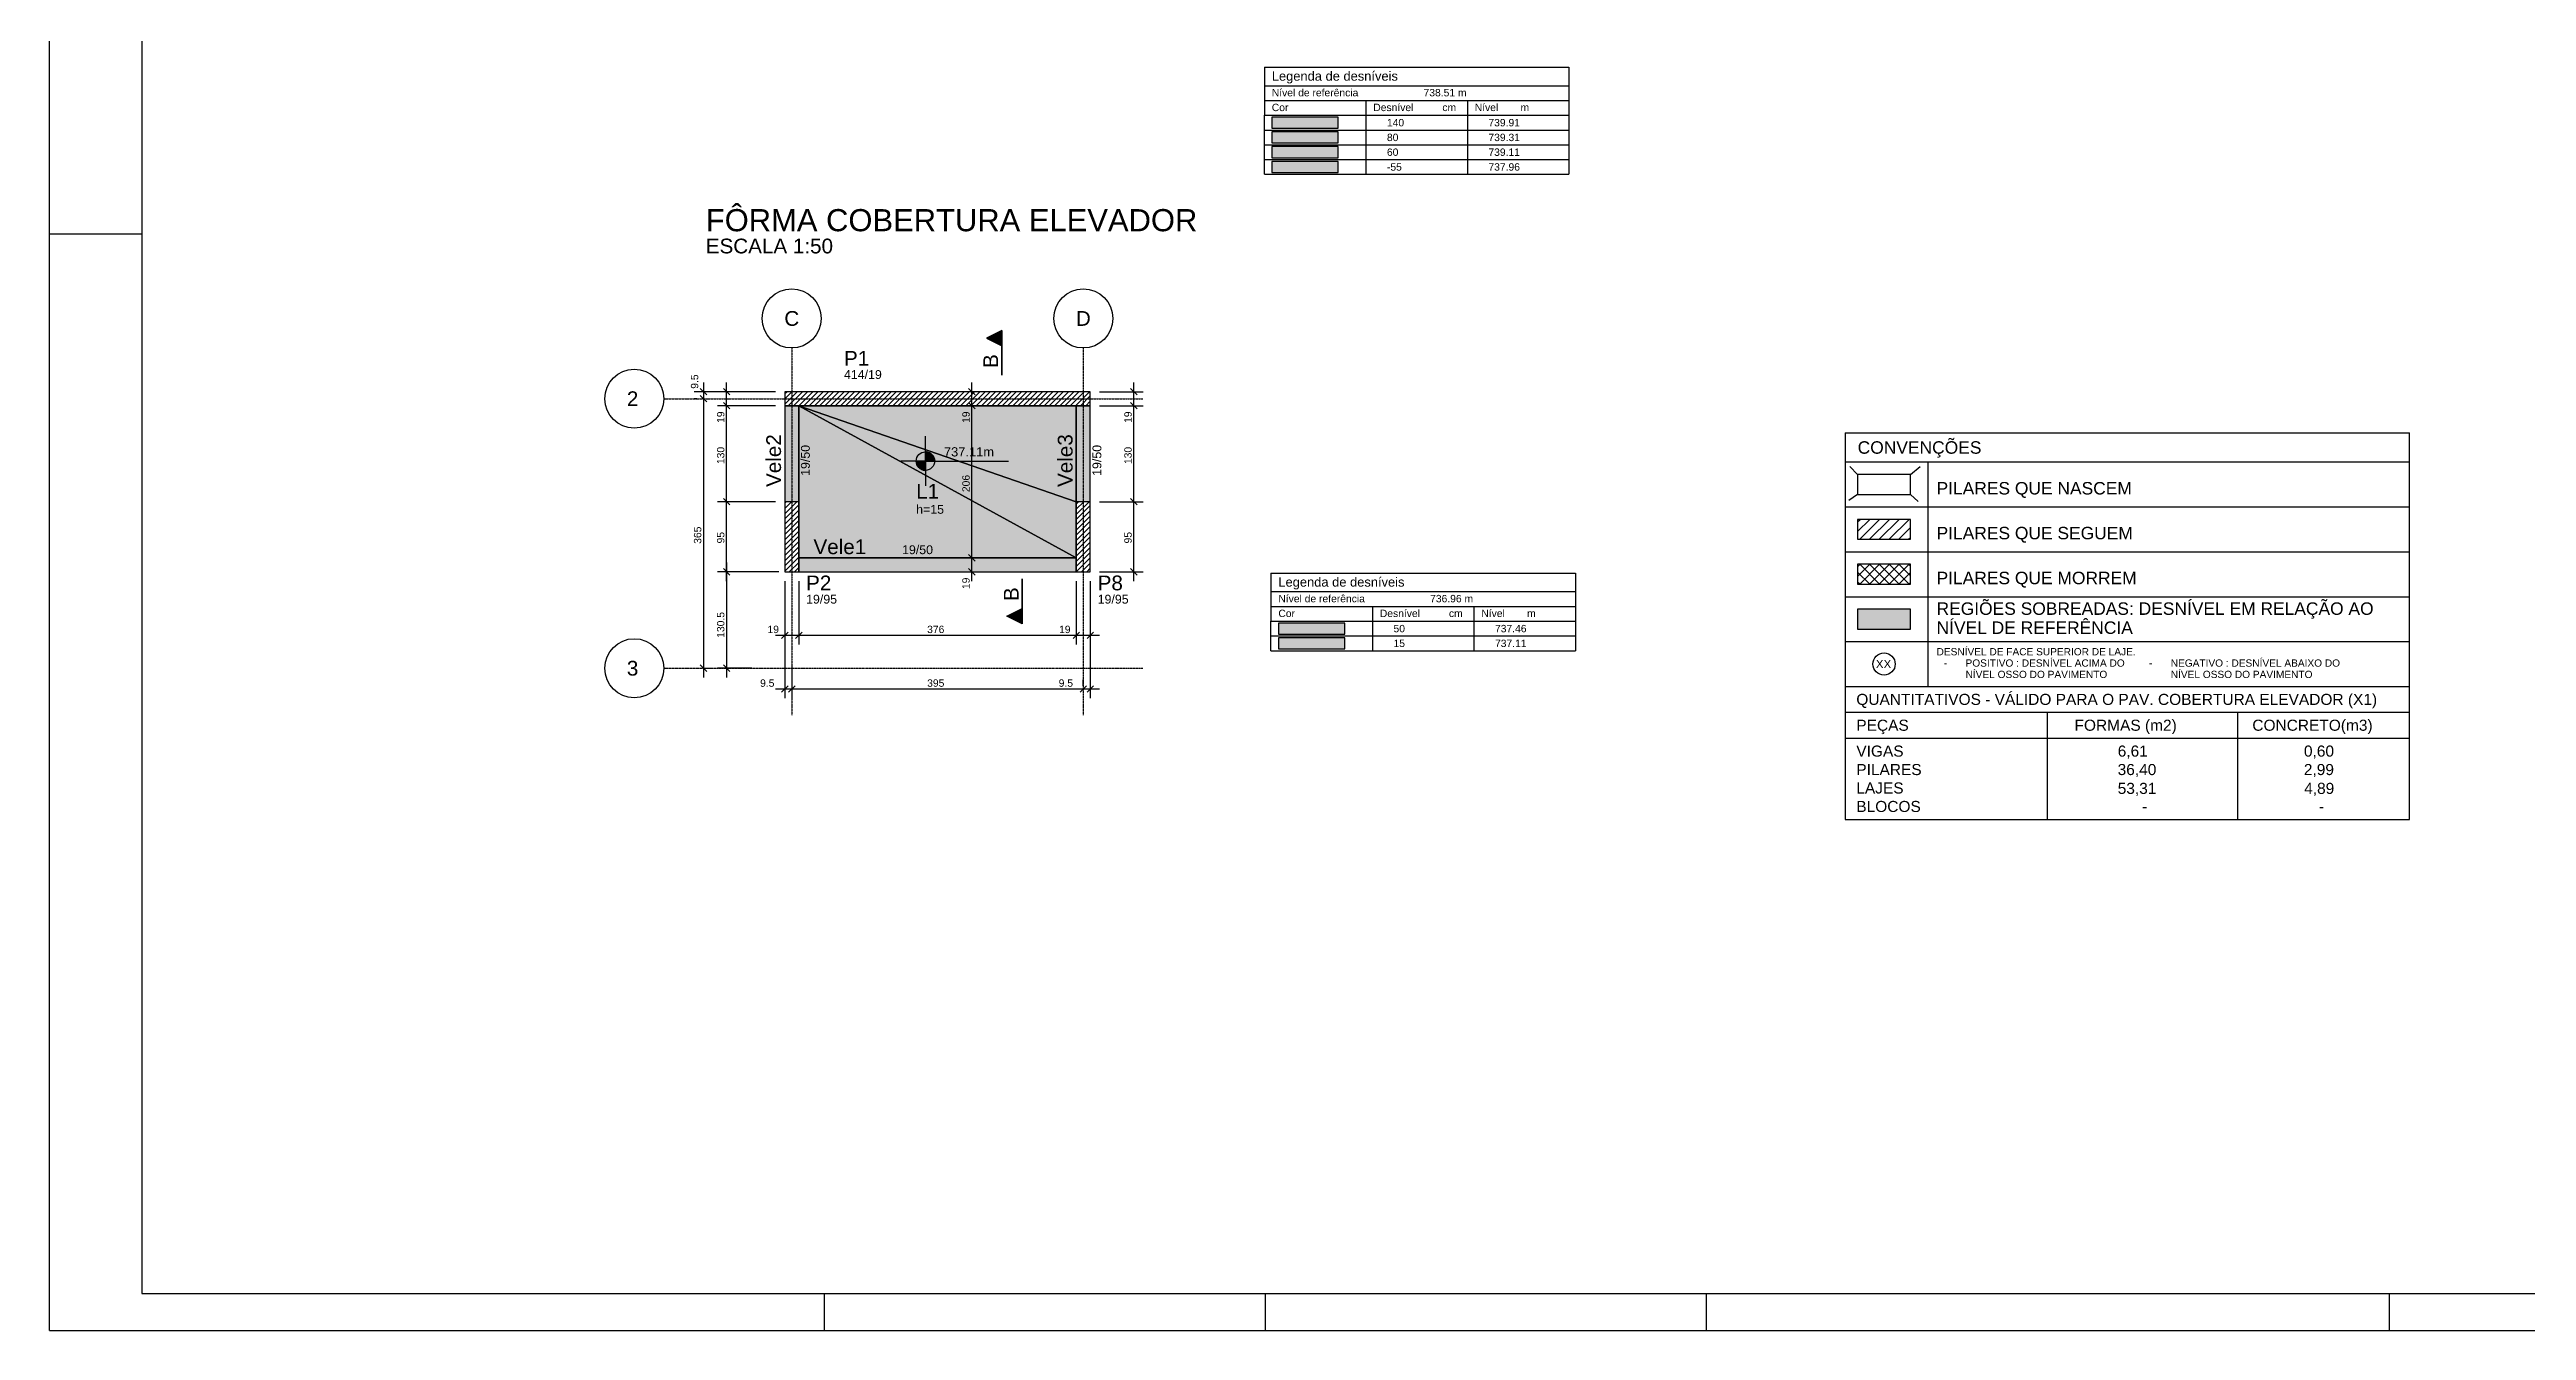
# Model space of a CAD drawing. Extents: x 37185 to 43130, y -8131 to -3926.
# Drawn here: x 37185 to 40540, y -8131 to -6397 of the extents above; entities that cross this region are included whole.
import ezdxf

# ---------------------------------------------------------------- set-up
doc = ezdxf.new("R2010")
doc.units = 0
doc.header["$MEASUREMENT"] = 0
doc.linetypes.add('ESTILO_TQS_0001', pattern=[1, 0.7, -0.3])
doc.linetypes.add('ESTILO_TQS_0004', pattern=[1.12, 0.5, -0.2, 0.01, -0.2, 0.01, -0.2])
doc.layers.add('00VIEWPORT', color=255, linetype='CONTINUOUS', plot=False)
for name, color, linetype in [('119', 253, 'CONTINUOUS'), ('2', 2, 'CONTINUOUS'), ('21', 5, 'CONTINUOUS'), ('31', 6, 'CONTINUOUS'), ('32', 7, 'CONTINUOUS'), ('34', 252, 'CONTINUOUS'), ('35', 7, 'CONTINUOUS'), ('36', 253, 'CONTINUOUS'), ('37', 4, 'CONTINUOUS'), ('38', 190, 'CONTINUOUS'), ('39', 74, 'CONTINUOUS'), ('4', 2, 'CONTINUOUS'), ('40', 240, 'CONTINUOUS'), ('42', 3, 'CONTINUOUS'), ('43', 3, 'CONTINUOUS'), ('44', 3, 'CONTINUOUS'), ('45', 2, 'CONTINUOUS'), ('46', 2, 'CONTINUOUS'), ('47', 2, 'CONTINUOUS'), ('50', 5, 'CONTINUOUS'), ('51', 5, 'CONTINUOUS'), ('55', 12, 'CONTINUOUS'), ('56', 51, 'CONTINUOUS'), ('57', 71, 'CONTINUOUS'), ('58', 141, 'CONTINUOUS'), ('59', 183, 'CONTINUOUS'), ('6', 3, 'CONTINUOUS'), ('68', 4, 'CONTINUOUS'), ('70', 160, 'CONTINUOUS'), ('75', 9, 'CONTINUOUS'), ('79', 12, 'CONTINUOUS'), ('82', 252, 'CONTINUOUS')]:
    doc.layers.add(name, color=color, linetype=linetype)
doc.layers.add('WP_NOTAS', color=2, linetype='CONTINUOUS', lineweight=9)
doc.styles.add('Arial_4', font='arial.ttf', dxfattribs={"height": 16})
doc.styles.add('TQS_ARIAL', font='arial.ttf')

# ---------------------------------------------------------------- blocks, each defined once
blk = doc.blocks.new('FOLHA A0 VIEWP')
at = {"layer": '00VIEWPORT', "linetype": 'Continuous'}
for p, q in [((37184.5, -8131.3), (37184.5, -3926.3)), ((37309.5, -3976.3), (37309.5, -8081.3)), ((37184.5, -6646.3), (37309.5, -6646.3)), ((37309.5, -8081.3), (43079.5, -8081.3)), ((38234.5, -8131.3), (38234.5, -8081.3)), ((38832, -8131.3), (38832, -8081.3)), ((39429.5, -8131.3), (39429.5, -8081.3)), ((40354.5, -8131.3), (40354.5, -8081.3)), ((37184.5, -8131.3), (43129.5, -8131.3))]:
    blk.add_line(p, q, dxfattribs=at)

msp = doc.modelspace()

# ---------------------------------------------------------------- hatches: boundary and pattern name
at = {"layer": '119', "linetype": 'Continuous'}
h = msp.add_hatch(color=256, dxfattribs=at)
h.dxf.hatch_style = 1
h.paths.add_polyline_path([(39634.1, -7181.5), (39634.1, -7154.5), (39705.7, -7154.5), (39705.7, -7181.5)])

# ---------------------------------------------------------------- linework, layer by layer
at = {"layer": '2', "linetype": 'Continuous'}
for p, q in [((39617.3, -6915.9), (39617.3, -7259.2)), ((39617.3, -6915.9), (40381.7, -6915.9)), ((40381.7, -7259.2), (40381.7, -6915.9)), ((39617.3, -6955.2), (40381.7, -6955.2)), ((39729.8, -7259.2), (39729.8, -6955.2)), ((39617.3, -7016), (40381.7, -7016)), ((39634.1, -7036.2), (39637.5, -7032.9)), ((39634.1, -7049.5), (39650.7, -7032.9)), ((39663.9, -7032.9), (39636.9, -7059.9)), ((39650.2, -7059.9), (39677.2, -7032.9)), ((39663.4, -7059.9), (39690.4, -7032.9)), ((39676.6, -7059.9), (39703.7, -7032.9)), ((39689.9, -7059.9), (39705.7, -7044.1)), ((39617.3, -7076.8), (40381.7, -7076.8)), ((39703.1, -7059.9), (39705.7, -7057.4)), ((39634.1, -7097), (39637.5, -7093.7)), ((39634.1, -7110.3), (39650.7, -7093.7)), ((39634.1, -7104.2), (39650.7, -7120.7)), ((39663.9, -7093.7), (39636.9, -7120.7)), ((39663.9, -7120.7), (39636.9, -7093.7)), ((39650.2, -7120.7), (39677.2, -7093.7)), ((39650.2, -7093.7), (39677.2, -7120.7)), ((39663.4, -7120.7), (39690.4, -7093.7)), ((39663.4, -7093.7), (39690.4, -7120.7)), ((39676.6, -7120.7), (39703.7, -7093.7)), ((39676.6, -7093.7), (39703.7, -7120.7)), ((39689.9, -7093.7), (39705.7, -7109.5)), ((39689.9, -7120.7), (39705.7, -7104.9)), ((39703.1, -7093.7), (39705.7, -7096.3)), ((39617.3, -7137.6), (40381.7, -7137.6)), ((39634.1, -7117.4), (39637.5, -7120.7)), ((39703.1, -7120.7), (39705.7, -7118.2)), ((39617.3, -7198.4), (40381.7, -7198.4)), ((39617.3, -7259.2), (40316.4, -7259.2)), ((39617.3, -7259.2), (40381.7, -7259.2)), ((39617.3, -7259.2), (39617.3, -7439.2)), ((40381.7, -7439.2), (40381.7, -7259.2)), ((39617.3, -7294.2), (40381.7, -7294.2)), ((39891.3, -7439.2), (39891.3, -7294.2)), ((40148.8, -7294.2), (40148.8, -7439.2)), ((39617.3, -7329.2), (40381.7, -7329.2)), ((39617.3, -7439.2), (40381.7, -7439.2))]:
    msp.add_line(p, q, dxfattribs=at)
at = {"layer": '34', "color": 4, "linetype": 'Continuous'}
msp.add_lwpolyline([(39634.1, -7181.5), (39705.7, -7181.5), (39705.7, -7154.5), (39634.1, -7154.5), (39634.1, -7181.5)], dxfattribs=at)
at = {"layer": '34', "linetype": 'Continuous'}
msp.add_circle((39669.9, -7228.8), 15.1, dxfattribs=at)
at = {"layer": '36', "linetype": 'Continuous'}
for p, q in [((38830.4, -6420.6), (38830.4, -6485.6)), ((38830.4, -6420.6), (39242.9, -6420.6)), ((39242.9, -6420.6), (39242.9, -6445.6)), ((38830.4, -6445.6), (39242.9, -6445.6)), ((38830.4, -6465.6), (39242.9, -6465.6)), ((38967.9, -6465.6), (38967.9, -6485.6)), ((39105.4, -6465.6), (39105.4, -6485.6)), ((39242.9, -6445.6), (39242.9, -6465.6)), ((39242.9, -6465.6), (39242.9, -6485.6)), ((38830.4, -6485.6), (39242.9, -6485.6)), ((38830.4, -6505.6), (38830.4, -6485.6)), ((38830.4, -6505.6), (39242.9, -6505.6)), ((38830.4, -6525.6), (38830.4, -6505.6)), ((38967.9, -6485.6), (38967.9, -6505.6)), ((38967.9, -6505.6), (38967.9, -6525.6)), ((39105.4, -6485.6), (39105.4, -6505.6)), ((39105.4, -6505.6), (39105.4, -6525.6)), ((39242.9, -6485.6), (39242.9, -6505.6)), ((39242.9, -6505.6), (39242.9, -6525.6)), ((38830.4, -6525.6), (39242.9, -6525.6)), ((38830.4, -6545.6), (38830.4, -6525.6)), ((38967.9, -6525.6), (38967.9, -6545.6)), ((39105.4, -6525.6), (39105.4, -6545.6)), ((39242.9, -6525.6), (39242.9, -6545.6)), ((38830.4, -6545.6), (39242.9, -6545.6)), ((38830.4, -6565.6), (38830.4, -6545.6)), ((38830.4, -6565.6), (39242.9, -6565.6)), ((38967.9, -6545.6), (38967.9, -6565.6)), ((39105.4, -6545.6), (39105.4, -6565.6)), ((39242.9, -6545.6), (39242.9, -6565.6)), ((38839.3, -7105.8), (38839.3, -7170.8)), ((38839.3, -7105.8), (39251.8, -7105.8)), ((39251.8, -7105.8), (39251.8, -7130.8)), ((38839.3, -7130.8), (39251.8, -7130.8)), ((39251.8, -7130.8), (39251.8, -7150.8)), ((38839.3, -7150.8), (39251.8, -7150.8)), ((38839.3, -7170.8), (39251.8, -7170.8)), ((38839.3, -7190.8), (38839.3, -7170.8)), ((38976.8, -7150.8), (38976.8, -7170.8)), ((38976.8, -7170.8), (38976.8, -7190.8)), ((39114.3, -7150.8), (39114.3, -7170.8)), ((39114.3, -7170.8), (39114.3, -7190.8)), ((39251.8, -7150.8), (39251.8, -7170.8)), ((39251.8, -7170.8), (39251.8, -7190.8)), ((38839.3, -7190.8), (39251.8, -7190.8)), ((38839.3, -7210.8), (38839.3, -7190.8)), ((38839.3, -7210.8), (39251.8, -7210.8)), ((38976.8, -7190.8), (38976.8, -7210.8)), ((39114.3, -7190.8), (39114.3, -7210.8)), ((39251.8, -7190.8), (39251.8, -7210.8))]:
    msp.add_line(p, q, dxfattribs=at)
for points in [[(38840.4, -6503.1), (38930.4, -6503.1), (38930.4, -6488.1), (38840.4, -6488.1), (38840.4, -6503.1)], [(38840.4, -6523.1), (38930.4, -6523.1), (38930.4, -6508.1), (38840.4, -6508.1), (38840.4, -6523.1)], [(38840.4, -6543.1), (38930.4, -6543.1), (38930.4, -6528.1), (38840.4, -6528.1), (38840.4, -6543.1)], [(38840.4, -6563.1), (38930.4, -6563.1), (38930.4, -6548.1), (38840.4, -6548.1), (38840.4, -6563.1)], [(38849.3, -7188.3), (38939.3, -7188.3), (38939.3, -7173.3), (38849.3, -7173.3), (38849.3, -7188.3)], [(38849.3, -7208.3), (38939.3, -7208.3), (38939.3, -7193.3), (38849.3, -7193.3), (38849.3, -7208.3)]]:
    msp.add_lwpolyline(points, dxfattribs=at)
at = {"layer": '37', "linetype": 'Continuous'}
for points in [[(38180.5, -6879), (38180.5, -7009)], [(38594.5, -7009), (38594.5, -6879)], [(38199.5, -7104), (38575.5, -7104)]]:
    msp.add_lwpolyline(points, dxfattribs=at)
at = {"layer": '38'}
msp.add_lwpolyline([(39634.1, -6999.2), (39705.7, -6999.2), (39705.7, -6972.1), (39634.1, -6972.1), (39634.1, -6999.2)], dxfattribs=at)
at = {"layer": '39', "linetype": 'Continuous'}
for p, q in [((38180.5, -6876.8), (38197.3, -6860)), ((38180.5, -6869.7), (38190.2, -6860)), ((38180.5, -6862.6), (38183.2, -6860)), ((38185.4, -6879), (38204.4, -6860)), ((38192.4, -6879), (38211.4, -6860)), ((38199.5, -6879), (38218.5, -6860)), ((38206.6, -6879), (38225.6, -6860)), ((38213.7, -6879), (38232.7, -6860)), ((38220.7, -6879), (38239.7, -6860)), ((38227.8, -6879), (38246.8, -6860)), ((38234.9, -6879), (38253.9, -6860)), ((38241.9, -6879), (38260.9, -6860)), ((38249, -6879), (38268, -6860)), ((38256.1, -6879), (38275.1, -6860)), ((38263.1, -6879), (38282.1, -6860)), ((38270.2, -6879), (38289.2, -6860)), ((38277.3, -6879), (38296.3, -6860)), ((38284.4, -6879), (38303.4, -6860)), ((38291.4, -6879), (38310.4, -6860)), ((38298.5, -6879), (38317.5, -6860)), ((38305.6, -6879), (38324.6, -6860)), ((38312.6, -6879), (38331.6, -6860)), ((38319.7, -6879), (38338.7, -6860)), ((38326.8, -6879), (38345.8, -6860)), ((38333.9, -6879), (38352.9, -6860)), ((38340.9, -6879), (38359.9, -6860)), ((38348, -6879), (38367, -6860)), ((38355.1, -6879), (38374.1, -6860)), ((38362.1, -6879), (38381.1, -6860)), ((38369.2, -6879), (38388.2, -6860)), ((38376.3, -6879), (38395.3, -6860)), ((38383.4, -6879), (38402.4, -6860)), ((38390.4, -6879), (38409.4, -6860)), ((38397.5, -6879), (38416.5, -6860)), ((38404.6, -6879), (38423.6, -6860)), ((38411.6, -6879), (38430.6, -6860)), ((38418.7, -6879), (38437.7, -6860)), ((38425.8, -6879), (38444.8, -6860)), ((38432.9, -6879), (38451.9, -6860)), ((38439.9, -6879), (38458.9, -6860)), ((38447, -6879), (38466, -6860)), ((38454.1, -6879), (38473.1, -6860)), ((38461.1, -6879), (38480.1, -6860)), ((38468.2, -6879), (38487.2, -6860)), ((38475.3, -6879), (38494.3, -6860)), ((38482.4, -6879), (38501.4, -6860)), ((38489.4, -6879), (38508.4, -6860)), ((38496.5, -6879), (38515.5, -6860)), ((38503.6, -6879), (38522.6, -6860)), ((38510.6, -6879), (38529.6, -6860)), ((38517.7, -6879), (38536.7, -6860)), ((38524.8, -6879), (38543.8, -6860)), ((38531.8, -6879), (38550.8, -6860)), ((38538.9, -6879), (38557.9, -6860)), ((38546, -6879), (38565, -6860)), ((38553.1, -6879), (38572.1, -6860)), ((38560.1, -6879), (38579.1, -6860)), ((38567.2, -6879), (38586.2, -6860)), ((38574.3, -6879), (38593.3, -6860)), ((38581.3, -6879), (38594.5, -6865.8)), ((38588.4, -6879), (38594.5, -6872.9)), ((38180.5, -7025.3), (38196.8, -7009)), ((38180.5, -7018.2), (38189.7, -7009)), ((38180.5, -7011.1), (38182.6, -7009)), ((38575.5, -7026.2), (38592.8, -7009)), ((38575.5, -7019.2), (38585.7, -7009)), ((38575.5, -7012.1), (38578.6, -7009)), ((38180.5, -7032.3), (38199.5, -7013.3)), ((38180.5, -7039.4), (38199.5, -7020.4)), ((38180.5, -7046.5), (38199.5, -7027.5)), ((38180.5, -7053.5), (38199.5, -7034.5)), ((38180.5, -7060.6), (38199.5, -7041.6)), ((38575.5, -7033.3), (38594.5, -7014.3)), ((38575.5, -7040.4), (38594.5, -7021.4)), ((38575.5, -7047.5), (38594.5, -7028.5)), ((38575.5, -7054.5), (38594.5, -7035.5)), ((38575.5, -7061.6), (38594.5, -7042.6)), ((38180.5, -7067.7), (38199.5, -7048.7)), ((38180.5, -7074.8), (38199.5, -7055.8)), ((38180.5, -7081.8), (38199.5, -7062.8)), ((38180.5, -7088.9), (38199.5, -7069.9)), ((38180.5, -7096), (38199.5, -7077)), ((38575.5, -7068.7), (38594.5, -7049.7)), ((38575.5, -7075.7), (38594.5, -7056.7)), ((38575.5, -7082.8), (38594.5, -7063.8)), ((38575.5, -7089.9), (38594.5, -7070.9)), ((38575.5, -7096.9), (38594.5, -7077.9)), ((38180.5, -7103), (38199.5, -7084)), ((38186.6, -7104), (38199.5, -7091.1)), ((38193.7, -7104), (38199.5, -7098.2)), ((38575.5, -7104), (38594.5, -7085)), ((38582.6, -7104), (38594.5, -7092.1)), ((38589.7, -7104), (38594.5, -7099.2))]:
    msp.add_line(p, q, dxfattribs=at)
for points in [[(38594.5, -6860), (38180.5, -6860), (38180.5, -6879), (38594.5, -6879), (38594.5, -6860)], [(38180.5, -7104), (38199.5, -7104), (38199.5, -7009), (38180.5, -7009), (38180.5, -7104)], [(38575.5, -7104), (38594.5, -7104), (38594.5, -7009), (38575.5, -7009), (38575.5, -7104)]]:
    msp.add_lwpolyline(points, dxfattribs=at)
at = {"layer": '39'}
msp.add_lwpolyline([(39634.1, -7059.9), (39705.7, -7059.9), (39705.7, -7032.9), (39634.1, -7032.9), (39634.1, -7059.9)], dxfattribs=at)
at = {"layer": '40'}
msp.add_lwpolyline([(39634.1, -7120.7), (39705.7, -7120.7), (39705.7, -7093.7), (39634.1, -7093.7), (39634.1, -7120.7)], dxfattribs=at)
at = {"layer": '50', "linetype": 'Continuous'}
for centre in [(38190, -6760.8), (38585, -6760.8), (37976.7, -6869.5), (37976.7, -7234.5)]:
    msp.add_circle(centre, 40, dxfattribs=at)
at = {"layer": '55', "linetype": 'Continuous'}
for p, q in [((38371.2, -6954), (38371.2, -6920.4)), ((38371.2, -6941.5), (38371.2, -6966.5)), ((38371.2, -6942.1), (38375.1, -6942.1)), ((38371.2, -6942.9), (38377, -6942.9)), ((38371.2, -6943.7), (38378.3, -6943.7)), ((38371.2, -6944.5), (38379.4, -6944.5)), ((38371.2, -6945.3), (38380.2, -6945.3)), ((38371.2, -6946.1), (38380.9, -6946.1)), ((38371.2, -6954), (38337.7, -6954)), ((38358.7, -6954), (38383.7, -6954)), ((38371.2, -6954.8), (38358.7, -6954.8)), ((38371.2, -6955.6), (38358.8, -6955.6)), ((38371.2, -6956.4), (38359, -6956.4)), ((38371.2, -6957.2), (38359.2, -6957.2)), ((38371.2, -6957.9), (38359.4, -6957.9)), ((38371.2, -6958.7), (38359.7, -6958.7)), ((38371.2, -6959.5), (38360, -6959.5)), ((38371.2, -6960.3), (38360.5, -6960.3)), ((38371.2, -6961.1), (38361, -6961.1)), ((38371.2, -6961.9), (38361.6, -6961.9)), ((38371.2, -6962.7), (38362.3, -6962.7)), ((38371.2, -6963.5), (38363.1, -6963.5)), ((38371.2, -6964.3), (38364.2, -6964.3)), ((38371.2, -6965.1), (38365.5, -6965.1)), ((38371.2, -6965.9), (38367.4, -6965.9)), ((38371.2, -6946.8), (38381.5, -6946.8)), ((38371.2, -6947.6), (38382, -6947.6)), ((38371.2, -6948.4), (38382.4, -6948.4)), ((38371.2, -6949.2), (38382.8, -6949.2)), ((38371.2, -6950), (38383.1, -6950)), ((38371.2, -6950.8), (38383.3, -6950.8)), ((38371.2, -6951.6), (38383.5, -6951.6)), ((38371.2, -6952.4), (38383.6, -6952.4)), ((38371.2, -6953.2), (38383.7, -6953.2)), ((38371.2, -6954), (38483.7, -6954)), ((38371.2, -6954), (38371.2, -6987.5))]:
    msp.add_line(p, q, dxfattribs=at)
msp.add_circle((38371.2, -6954), 12.5, dxfattribs=at)
at = {"layer": '56', "linetype": 'Continuous'}
for points in [[(38840.4, -6503.1), (38930.4, -6503.1), (38930.4, -6488.1), (38840.4, -6488.1), (38840.4, -6503.1)], [(38180.5, -7008.9), (38199.5, -7008.9), (38199.5, -6879.1), (38180.5, -6879.1), (38180.5, -7008.9)], [(38575.5, -7008.9), (38594.5, -7008.9), (38594.5, -6879.1), (38575.5, -6879.1), (38575.5, -7008.9)], [(38199.6, -7085), (38199.6, -7104), (38575.4, -7104), (38575.4, -7085), (38199.6, -7085)], [(38849.3, -7188.3), (38939.3, -7188.3), (38939.3, -7173.3), (38849.3, -7173.3), (38849.3, -7188.3)]]:
    msp.add_lwpolyline(points, dxfattribs=at)
for points in [[(38840.4, -6503.1), (38930.4, -6503.1), (38930.4, -6488.1)], [(38840.4, -6503.1), (38930.4, -6488.1), (38840.4, -6488.1)], [(38840.4, -6503.1), (38840.4, -6488.1), (38840.4, -6503.1)], [(38180.5, -7008.9), (38199.5, -7008.9), (38199.5, -6879.1)], [(38180.5, -7008.9), (38199.5, -6879.1), (38180.5, -6879.1)], [(38180.5, -7008.9), (38180.5, -6879.1), (38180.5, -7008.9)], [(38575.5, -7008.9), (38594.5, -7008.9), (38594.5, -6879.1)], [(38575.5, -7008.9), (38594.5, -6879.1), (38575.5, -6879.1)], [(38575.5, -7008.9), (38575.5, -6879.1), (38575.5, -7008.9)], [(38199.6, -7085), (38199.6, -7104), (38575.4, -7104)], [(38199.6, -7085), (38575.4, -7104), (38575.4, -7085)], [(38199.6, -7085), (38575.4, -7085), (38199.6, -7085)], [(38849.3, -7188.3), (38939.3, -7188.3), (38939.3, -7173.3)], [(38849.3, -7188.3), (38939.3, -7173.3), (38849.3, -7173.3)], [(38849.3, -7188.3), (38849.3, -7173.3), (38849.3, -7188.3)]]:
    msp.add_solid(points, dxfattribs=at)
at = {"layer": '57', "linetype": 'Continuous'}
for points in [[(38840.4, -6523.1), (38930.4, -6523.1), (38930.4, -6508.1), (38840.4, -6508.1), (38840.4, -6523.1)], [(38199.5, -6879), (38199.5, -7009), (38199.5, -7085), (38199.5, -6879)], [(38199.5, -6879), (38199.5, -7085), (38575.5, -7085), (38199.5, -6879)], [(38199.5, -6879), (38575.5, -7085), (38575.5, -7009), (38199.5, -6879)], [(38199.5, -6879), (38575.5, -7009), (38575.5, -6879), (38199.5, -6879)], [(38199.5, -6879), (38575.5, -6879), (38199.5, -6879)], [(38849.3, -7208.3), (38939.3, -7208.3), (38939.3, -7193.3), (38849.3, -7193.3), (38849.3, -7208.3)]]:
    msp.add_lwpolyline(points, dxfattribs=at)
for points in [[(38840.4, -6523.1), (38930.4, -6523.1), (38930.4, -6508.1)], [(38840.4, -6523.1), (38930.4, -6508.1), (38840.4, -6508.1)], [(38840.4, -6523.1), (38840.4, -6508.1), (38840.4, -6523.1)], [(38199.5, -6879), (38199.5, -7009), (38199.5, -7085)], [(38199.5, -6879), (38199.5, -7085), (38199.5, -6879)], [(38199.5, -6879), (38199.5, -7085), (38575.5, -7085)], [(38199.5, -6879), (38575.5, -7085), (38199.5, -6879)], [(38199.5, -6879), (38575.5, -7085), (38575.5, -7009)], [(38199.5, -6879), (38575.5, -7009), (38199.5, -6879)], [(38199.5, -6879), (38575.5, -7009), (38575.5, -6879)], [(38199.5, -6879), (38575.5, -6879), (38199.5, -6879)], [(38849.3, -7208.3), (38939.3, -7208.3), (38939.3, -7193.3)], [(38849.3, -7208.3), (38939.3, -7193.3), (38849.3, -7193.3)], [(38849.3, -7208.3), (38849.3, -7193.3), (38849.3, -7208.3)]]:
    msp.add_solid(points, dxfattribs=at)
at = {"layer": '58', "linetype": 'Continuous'}
msp.add_lwpolyline([(38840.4, -6543.1), (38930.4, -6543.1), (38930.4, -6528.1), (38840.4, -6528.1), (38840.4, -6543.1)], dxfattribs=at)
for points in [[(38840.4, -6543.1), (38930.4, -6543.1), (38930.4, -6528.1)], [(38840.4, -6543.1), (38930.4, -6528.1), (38840.4, -6528.1)], [(38840.4, -6543.1), (38840.4, -6528.1), (38840.4, -6543.1)]]:
    msp.add_solid(points, dxfattribs=at)
at = {"layer": '59', "linetype": 'Continuous'}
msp.add_lwpolyline([(38840.4, -6563.1), (38930.4, -6563.1), (38930.4, -6548.1), (38840.4, -6548.1), (38840.4, -6563.1)], dxfattribs=at)
for points in [[(38840.4, -6563.1), (38930.4, -6563.1), (38930.4, -6548.1)], [(38840.4, -6563.1), (38930.4, -6548.1), (38840.4, -6548.1)], [(38840.4, -6563.1), (38840.4, -6548.1), (38840.4, -6563.1)]]:
    msp.add_solid(points, dxfattribs=at)
at = {"layer": '6', "linetype": 'Continuous'}
for p, q in [((39634.1, -6972.1), (39623.6, -6961.2)), ((39705.7, -6972.1), (39718.9, -6961.2)), ((39634.1, -6999.2), (39622.2, -7007.5)), ((39705.7, -6999.2), (39716.1, -7008.9))]:
    msp.add_line(p, q, dxfattribs=at)
at = {"layer": '68', "linetype": 'ESTILO_TQS_0001'}
for points in [[(38199.5, -7009), (38199.5, -6879)], [(38575.5, -6879), (38575.5, -7009)], [(38575.5, -7085), (38199.5, -7085)]]:
    msp.add_lwpolyline(points, dxfattribs=at)
at = {"layer": '70', "linetype": 'ESTILO_TQS_0004'}
for p, q in [((38190, -6800.8), (38190, -7298)), ((38585, -6800.8), (38585, -7298)), ((38016.7, -6869.5), (38666.1, -6869.5)), ((38016.7, -7234.5), (38666.1, -7234.5))]:
    msp.add_line(p, q, dxfattribs=at)
at = {"layer": '75', "linetype": 'Continuous'}
for p, q in [((38474.6, -6777), (38453.8, -6787.4)), ((38474.5, -6777.1), (38454, -6787.4)), ((38473, -6777.9), (38473, -6796.8)), ((38474.5, -6777.1), (38474.5, -6837.8)), ((38474.6, -6837.8), (38474.6, -6777)), ((38453.8, -6787.4), (38474.5, -6797.7)), ((38454, -6787.4), (38474.5, -6797.6)), ((38455.4, -6786.7), (38455.4, -6788.1)), ((38457, -6785.9), (38457, -6788.9)), ((38458.6, -6785.1), (38458.6, -6789.7)), ((38460.2, -6784.3), (38460.2, -6790.5)), ((38461.8, -6783.5), (38461.8, -6791.3)), ((38463.4, -6782.7), (38463.4, -6792.1)), ((38465, -6781.9), (38465, -6792.9)), ((38466.6, -6781.1), (38466.6, -6793.7)), ((38468.2, -6780.3), (38468.2, -6794.5)), ((38469.8, -6779.5), (38469.8, -6795.3)), ((38471.4, -6778.7), (38471.4, -6796.1)), ((38168, -6860), (38058, -6860)), ((38061.6, -6869.5), (38058, -6869.5)), ((38061.6, -6869.5), (38058, -6869.5)), ((38066.1, -6855.6), (38074.9, -6864.4)), ((38066.1, -6865.1), (38074.9, -6873.9)), ((38066.1, -6865.1), (38074.9, -6873.9)), ((38070.5, -6847.5), (38070.5, -6882)), ((38070.5, -6857), (38070.5, -7247)), ((38074.1, -6869.5), (38074.1, -6869.5)), ((38074.1, -6869.5), (38074.1, -6869.5)), ((38168, -6860), (38089.3, -6860)), ((38168, -6879), (38089.3, -6879)), ((38168, -6879), (38089.3, -6879)), ((38106.2, -6864.4), (38097.4, -6855.6)), ((38106.2, -6883.4), (38097.4, -6874.6)), ((38106.2, -6883.4), (38097.4, -6874.6)), ((38101.8, -6891.5), (38101.8, -6847.5)), ((38101.8, -7021.5), (38101.8, -6866.5)), ((38180.5, -6860), (38180.5, -6860)), ((38180.5, -6860), (38180.5, -6860)), ((38180.5, -6879), (38180.5, -6879)), ((38180.5, -6879), (38180.5, -6879)), ((38438.5, -6864.4), (38429.7, -6855.6)), ((38438.5, -6883.4), (38429.7, -6874.6)), ((38438.5, -6883.4), (38429.7, -6874.6)), ((38434.1, -6891.5), (38434.1, -6847.5)), ((38434.1, -6860), (38434.1, -6860)), ((38434.1, -7097.5), (38434.1, -6866.5)), ((38434.1, -6879), (38434.1, -6879)), ((38434.1, -6879), (38434.1, -6879)), ((38594.5, -6860), (38594.5, -6860)), ((38594.5, -6879), (38594.5, -6879)), ((38594.5, -6879), (38594.5, -6879)), ((38607, -6860), (38666.1, -6860)), ((38607, -6879), (38666.1, -6879)), ((38607, -6879), (38666.1, -6879)), ((38658, -6864.4), (38649.2, -6855.6)), ((38658, -6883.4), (38649.2, -6874.6)), ((38658, -6883.4), (38649.2, -6874.6)), ((38653.6, -6891.5), (38653.6, -6847.5)), ((38653.6, -7021.5), (38653.6, -6866.5)), ((38168, -7009), (38089.3, -7009)), ((38168, -7009), (38089.3, -7009)), ((38106.2, -7013.4), (38097.4, -7004.6)), ((38106.2, -7013.4), (38097.4, -7004.6)), ((38101.8, -7116.5), (38101.8, -6996.5)), ((38180.5, -7009), (38180.5, -7009)), ((38180.5, -7009), (38180.5, -7009)), ((38594.5, -7009), (38594.5, -7009)), ((38594.5, -7009), (38594.5, -7009)), ((38607, -7009), (38666.1, -7009)), ((38607, -7009), (38666.1, -7009)), ((38658, -7013.4), (38649.2, -7004.6)), ((38658, -7013.4), (38649.2, -7004.6)), ((38653.6, -7116.5), (38653.6, -6996.5)), ((38434.1, -7116.5), (38434.1, -7072.5)), ((38168, -7104), (38089.3, -7104)), ((38172.7, -7104), (38089.3, -7104)), ((38106.2, -7108.4), (38097.4, -7099.6)), ((38097.4, -7099.6), (38106.2, -7108.4)), ((38101.8, -7091.5), (38101.8, -7247)), ((38180.5, -7104), (38180.5, -7104)), ((38180.5, -7104), (38180.5, -7104)), ((38180.5, -7104), (38180.5, -7104)), ((38185.2, -7104), (38185.2, -7104)), ((38199.5, -7104), (38199.5, -7104)), ((38199.5, -7104), (38199.5, -7104)), ((38438.5, -7089.4), (38429.7, -7080.6)), ((38438.5, -7089.4), (38429.7, -7080.6)), ((38438.5, -7108.4), (38429.7, -7099.6)), ((38434.1, -7085), (38434.1, -7085)), ((38434.1, -7085), (38434.1, -7085)), ((38434.1, -7104), (38434.1, -7104)), ((38502.3, -7174.1), (38502.3, -7113.5)), ((38502.4, -7113.5), (38502.4, -7174.3)), ((38575.5, -7104), (38575.5, -7104)), ((38575.5, -7104), (38575.5, -7104)), ((38594.5, -7104), (38594.5, -7104)), ((38594.5, -7104), (38594.5, -7104)), ((38607, -7104), (38666.1, -7104)), ((38658, -7108.4), (38649.2, -7099.6)), ((38180.5, -7116.5), (38180.5, -7202.4)), ((38180.5, -7116.5), (38180.5, -7275.1)), ((38199.5, -7116.5), (38199.5, -7202.4)), ((38199.5, -7116.5), (38199.5, -7202.4)), ((38575.5, -7116.5), (38575.5, -7202.4)), ((38575.5, -7116.5), (38575.5, -7202.4)), ((38594.5, -7116.5), (38594.5, -7202.4)), ((38481.6, -7163.9), (38502.3, -7153.6)), ((38502.4, -7174.3), (38481.6, -7163.9)), ((38481.8, -7163.9), (38502.3, -7153.7)), ((38502.3, -7174.1), (38481.8, -7163.9)), ((38483.2, -7164.6), (38483.2, -7163.2)), ((38484.8, -7165.4), (38484.8, -7162.4)), ((38486.4, -7166.2), (38486.4, -7161.6)), ((38488, -7167), (38488, -7160.8)), ((38489.6, -7167.8), (38489.6, -7160)), ((38491.2, -7168.6), (38491.2, -7159.2)), ((38492.8, -7169.4), (38492.8, -7158.4)), ((38494.4, -7170.2), (38494.4, -7157.6)), ((38496, -7171), (38496, -7156.8)), ((38497.6, -7171.8), (38497.6, -7156)), ((38499.2, -7172.6), (38499.2, -7155.2)), ((38500.8, -7173.4), (38500.8, -7154.4)), ((38594.5, -7159.5), (38594.5, -7159.5)), ((38594.5, -7172), (38594.5, -7275.1)), ((38168, -7189.9), (38212, -7189.9)), ((38176.1, -7194.4), (38185, -7185.5)), ((38187, -7189.9), (38588, -7189.9)), ((38195.1, -7194.4), (38204, -7185.5)), ((38195.1, -7194.4), (38204, -7185.5)), ((38563, -7189.9), (38607, -7189.9)), ((38571.1, -7194.4), (38580, -7185.5)), ((38571.1, -7194.4), (38580, -7185.5)), ((38590.1, -7194.4), (38599, -7185.5)), ((38058.5, -7234.5), (38058.5, -7234.5)), ((38066.1, -7230.1), (38074.9, -7238.9)), ((38071, -7234.5), (38083, -7234.5)), ((38136.2, -7234.5), (38089.3, -7234.5)), ((38097.4, -7230.1), (38106.2, -7238.9)), ((38148.7, -7234.5), (38148.7, -7234.5)), ((38190, -7219.3), (38190, -7219.3)), ((38190, -7219.3), (38190, -7219.3)), ((38190, -7231.8), (38190, -7275.1)), ((38190, -7231.8), (38190, -7275.1)), ((38168, -7262.6), (38202.5, -7262.6)), ((38176.1, -7267), (38185, -7258.2)), ((38177.5, -7262.6), (38597.5, -7262.6)), ((38185.6, -7267), (38194.5, -7258.2)), ((38185.6, -7267), (38194.5, -7258.2)), ((38572.5, -7262.6), (38607, -7262.6)), ((38580.6, -7267), (38589.5, -7258.2)), ((38580.6, -7267), (38589.5, -7258.2)), ((38585, -7258.2), (38585, -7250.1)), ((38585, -7258.2), (38585, -7250.1)), ((38585, -7270.7), (38585, -7270.7)), ((38585, -7270.7), (38585, -7270.7)), ((38590.1, -7267), (38599, -7258.2))]:
    msp.add_line(p, q, dxfattribs=at)
at = {"layer": '79', "linetype": 'Continuous'}
for points in [[(38474.5, -6777.1), (38454, -6787.4), (38474.5, -6797.6), (38474.5, -6777.1)], [(38371.2, -6941.5), (38371.2, -6954), (38383.7, -6954), (38383.7, -6953.5), (38383.7, -6952.7), (38383.6, -6952), (38383.4, -6951.1), (38383.2, -6950.4), (38382.9, -6949.6), (38382.6, -6948.8), (38382.2, -6948), (38381.8, -6947.2), (38381.2, -6946.4), (38380.5, -6945.6), (38379.9, -6944.9), (38379.1, -6944.3), (38378.6, -6943.8), (38378, -6943.4), (38377.3, -6943), (38376.6, -6942.7), (38375.5, -6942.2), (38374.5, -6941.9), (38373.7, -6941.7), (38372.7, -6941.6), (38371.9, -6941.5), (38371.2, -6941.5)], [(38371.2, -6966.5), (38371.2, -6954), (38358.7, -6954), (38358.8, -6954.4), (38358.8, -6955.2), (38358.9, -6956), (38359.1, -6956.8), (38359.3, -6957.6), (38359.6, -6958.4), (38359.9, -6959.2), (38360.3, -6960), (38360.7, -6960.8), (38361.3, -6961.6), (38362, -6962.4), (38362.6, -6963), (38363.4, -6963.7), (38363.9, -6964.1), (38364.5, -6964.5), (38365.2, -6964.9), (38365.9, -6965.3), (38367, -6965.7), (38368, -6966.1), (38368.8, -6966.2), (38369.8, -6966.4), (38370.5, -6966.5), (38371.2, -6966.5)], [(38502.3, -7174.1), (38481.8, -7163.9), (38502.3, -7153.7), (38502.3, -7174.1)]]:
    msp.add_lwpolyline(points, dxfattribs=at)
at = {"layer": '82', "linetype": 'Continuous'}
for p, q in [((38387.5, -6869.5), (38387.5, -6869.5)), ((38190, -7056.5), (38190, -7056.5)), ((38585, -7056.5), (38585, -7056.5))]:
    msp.add_line(p, q, dxfattribs=at)

# ---------------------------------------------------------------- block references
at = {"layer": '21'}
msp.add_blockref('FOLHA A0 VIEWP', (0, 0), dxfattribs=at)
msp.add_blockref('FOLHA A0 VIEWP', (0, 0), dxfattribs=at)

# ---------------------------------------------------------------- texts
at = {"layer": '2', "linetype": 'Continuous', "style": 'TQS_ARIAL'}
for s, height, p in [('PILARES QUE NASCEM', 16.875, (39741, -6999.2)), ('PILARES QUE SEGUEM', 16.875, (39741, -7059.9)), ('PILARES QUE MORREM', 16.875, (39741, -7120.7)), ('REGIÕES SOBREADAS: DESNÍVEL EM RELAÇÃO AO ', 16.875, (39741, -7162.2)), ('NÍVEL DE REFERÊNCIA', 16.875, (39741, -7188)), ('VIGAS', 15, (39632.3, -7354.2)), ('      6,61', 15, (39951.5, -7354.2)), ('0,60', 15, (40238.7, -7354.2)), ('PILARES', 15, (39632.3, -7379.2)), (' 36,40', 15, (39980.5, -7379.2)), ('2,99', 15, (40238.6, -7379.2)), ('LAJES', 15, (39632.3, -7404.2)), ('BLOCOS', 15, (39632.3, -7429.2)), (' 53,31', 15, (39980.6, -7404.7)), ('4,89', 15, (40239, -7404.7)), ('          -', 15, (39961.3, -7429.2)), ('       -', 15, (40218.3, -7429.2))]:
    msp.add_text(s, height=height, dxfattribs=at).set_placement(p)
at = {"layer": '31', "linetype": 'Continuous', "style": 'TQS_ARIAL'}
for s, height, p in [('CONVENÇÕES', 16.88, (39634.1, -6944)), ('QUANTITATIVOS - VÁLIDO PARA O PAV. COBERTURA ELEVADOR (X1)', 15, (39632.3, -7284.2))]:
    msp.add_text(s, height=height, dxfattribs=at).set_placement(p)
at = {"layer": '32', "linetype": 'Continuous', "style": 'TQS_ARIAL'}
msp.add_text('FÔRMA COBERTURA ELEVADOR', height=30, dxfattribs=at).set_placement((38073.6, -6642.7))
at = {"layer": '34', "linetype": 'Continuous', "style": 'TQS_ARIAL'}
msp.add_text('XX', height=11.25, dxfattribs=at).set_placement((39658.7, -7234.4))
at = {"layer": '35', "linetype": 'Continuous', "style": 'TQS_ARIAL'}
msp.add_text('ESCALA 1:50', height=20, dxfattribs=at).set_placement((38073.6, -6672.7))
at = {"layer": '36', "linetype": 'Continuous', "style": 'TQS_ARIAL'}
for s, height, p in [('Legenda de desníveis', 12.5, (38840.4, -6438.8)), ('Cor', 10, (38840.4, -6480)), ('Nível de referência', 10, (38840.4, -6460)), ('Desnível', 10, (38977.9, -6480)), ('738.51 m', 10, (39046, -6460)), ('cm', 10, (39071.5, -6480)), ('Nível', 10, (39115.4, -6480)), ('m', 10, (39177.4, -6480)), ('140', 10, (38996.4, -6500.6)), ('739.91', 10, (39133.9, -6500.6)), ('80', 10, (38996.4, -6520.6)), ('60', 10, (38996.4, -6540.6)), ('739.31', 10, (39133.9, -6520.6)), ('739.11', 10, (39133.9, -6540.6)), ('-55', 10, (38996.4, -6560.6)), ('-55', 10, (38996.4, -6560.6)), ('737.96', 10, (39133.9, -6560.6)), ('737.96', 10, (39133.9, -6560.6)), ('Legenda de desníveis', 12.5, (38849.3, -7124)), ('Nível de referência', 10, (38849.3, -7145.2)), ('736.96 m', 10, (39054.9, -7145.2)), ('Cor', 10, (38849.3, -7165.2)), ('Desnível', 10, (38986.8, -7165.2)), ('50', 10, (39005.3, -7185.8)), ('cm', 10, (39080.4, -7165.2)), ('Nível', 10, (39124.3, -7165.2)), ('737.46', 10, (39142.8, -7185.8)), ('m', 10, (39186.3, -7165.2)), ('15', 10, (39005.3, -7205.8)), ('15', 10, (39005.3, -7205.8)), ('737.11', 10, (39142.8, -7205.8)), ('737.11', 10, (39142.8, -7205.8))]:
    msp.add_text(s, height=height, dxfattribs=at).set_placement(p)
at = {"layer": '4', "color": 3, "linetype": 'Continuous', "style": 'TQS_ARIAL'}
for s, p in [('PEÇAS', (39632.3, -7319.2)), ('FORMAS (m2)', (39927.9, -7319.2)), ('CONCRETO(m3)', (40168.8, -7319.2))]:
    msp.add_text(s, height=15, dxfattribs=at).set_placement(p)
at = {"layer": '42', "linetype": 'Continuous', "style": 'TQS_ARIAL'}
for s, p in [('Vele2', (38175.5, -6989)), ('Vele3', (38570.5, -6989))]:
    msp.add_text(s, height=20, rotation=90, dxfattribs=at).set_placement(p)
msp.add_text('Vele1', height=20, dxfattribs=at).set_placement((38219.5, -7080))
at = {"layer": '43', "linetype": 'Continuous', "style": 'TQS_ARIAL'}
for s, p in [('P1', (38260.8, -6824.8)), ('P2', (38209.5, -7129)), ('P8', (38604.5, -7129))]:
    msp.add_text(s, height=20, dxfattribs=at).set_placement(p)
at = {"layer": '44', "linetype": 'Continuous', "style": 'TQS_ARIAL'}
msp.add_text('L1', height=20, dxfattribs=at).set_placement((38358.6, -7004.9))
at = {"layer": '45', "linetype": 'Continuous', "style": 'TQS_ARIAL'}
for p in [(38214.5, -6974), (38609.5, -6974)]:
    msp.add_text('19/50', height=12, rotation=90, dxfattribs=at).set_placement(p)
msp.add_text('19/50', height=12, dxfattribs=at).set_placement((38339.5, -7080))
at = {"layer": '46', "linetype": 'Continuous', "style": 'TQS_ARIAL'}
for s, p in [('414/19', (38260.8, -6842.8)), ('19/95', (38209.5, -7147)), ('19/95', (38604.5, -7147))]:
    msp.add_text(s, height=12, dxfattribs=at).set_placement(p)
at = {"layer": '47', "linetype": 'Continuous', "style": 'TQS_ARIAL'}
msp.add_text('h=15', height=12, dxfattribs=at).set_placement((38358.6, -7025.3))
at = {"layer": '51', "linetype": 'Continuous', "style": 'TQS_ARIAL'}
for s, p in [('C', (38180, -6770.8)), ('D', (38575, -6770.8)), ('2', (37966.7, -6879.5)), ('3', (37966.7, -7244.5))]:
    msp.add_text(s, height=20, dxfattribs=at).set_placement(p)
at = {"layer": '55', "linetype": 'Continuous', "style": 'TQS_ARIAL'}
msp.add_text('737.11m', height=12.5, dxfattribs=at).set_placement((38396.2, -6947.7))
at = {"layer": '75', "linetype": 'Continuous', "style": 'TQS_ARIAL'}
for s, height, p in [('B', 20, (38469.6, -6827.8)), ('9.5', 10, (38063.4, -6856)), ('19', 10, (38098.8, -6902.3)), ('19', 10, (38431.1, -6902.3)), ('19', 10, (38650.6, -6902.3)), ('130', 10, (38098.8, -6958)), ('130', 10, (38650.6, -6958)), ('206', 10, (38431.1, -6996)), ('365', 10, (38067.5, -7066)), ('95', 10, (38098.8, -7065.5)), ('95', 10, (38650.6, -7065.5)), ('19', 10, (38431.1, -7127.3)), ('B', 20, (38497.4, -7143.5)), ('130.5', 10, (38098.8, -7193.3))]:
    msp.add_text(s, height=height, rotation=90, dxfattribs=at).set_placement(p)
for s, p in [('19', (38157.2, -7186.9)), ('376', (38373.5, -7186.9)), ('19', (38552.2, -7186.9)), ('9.5', (38147.2, -7259.6)), ('395', (38373.5, -7259.6)), ('9.5', (38551.7, -7259.6))]:
    msp.add_text(s, height=10, dxfattribs=at).set_placement(p)
at = {"layer": 'WP_NOTAS', "char_height": 9.817, "attachment_point": 1, "line_spacing_factor": 0.938532, "style": 'Arial_4'}
for s, insert, width in [('DESNÍVEL DE FACE SUPERIOR DE LAJE.\\P\\pxi-3,l4,t4;-^IPOSITIVO : DESNÍVEL ACIMA DO NÍVEL OSSO DO PAVIMENTO', (39741, -7207.2), 282.603), ('\\pxi-3,l4,t4;\\P-^INEGATIVO : DESNÍVEL ABAIXO DO NÍVEL OSSO DO PAVIMENTO', (40019, -7207.2), 297.355)]:
    msp.add_mtext(s, dxfattribs=dict(at, insert=insert, width=width))

doc.saveas('drawing.dxf')
